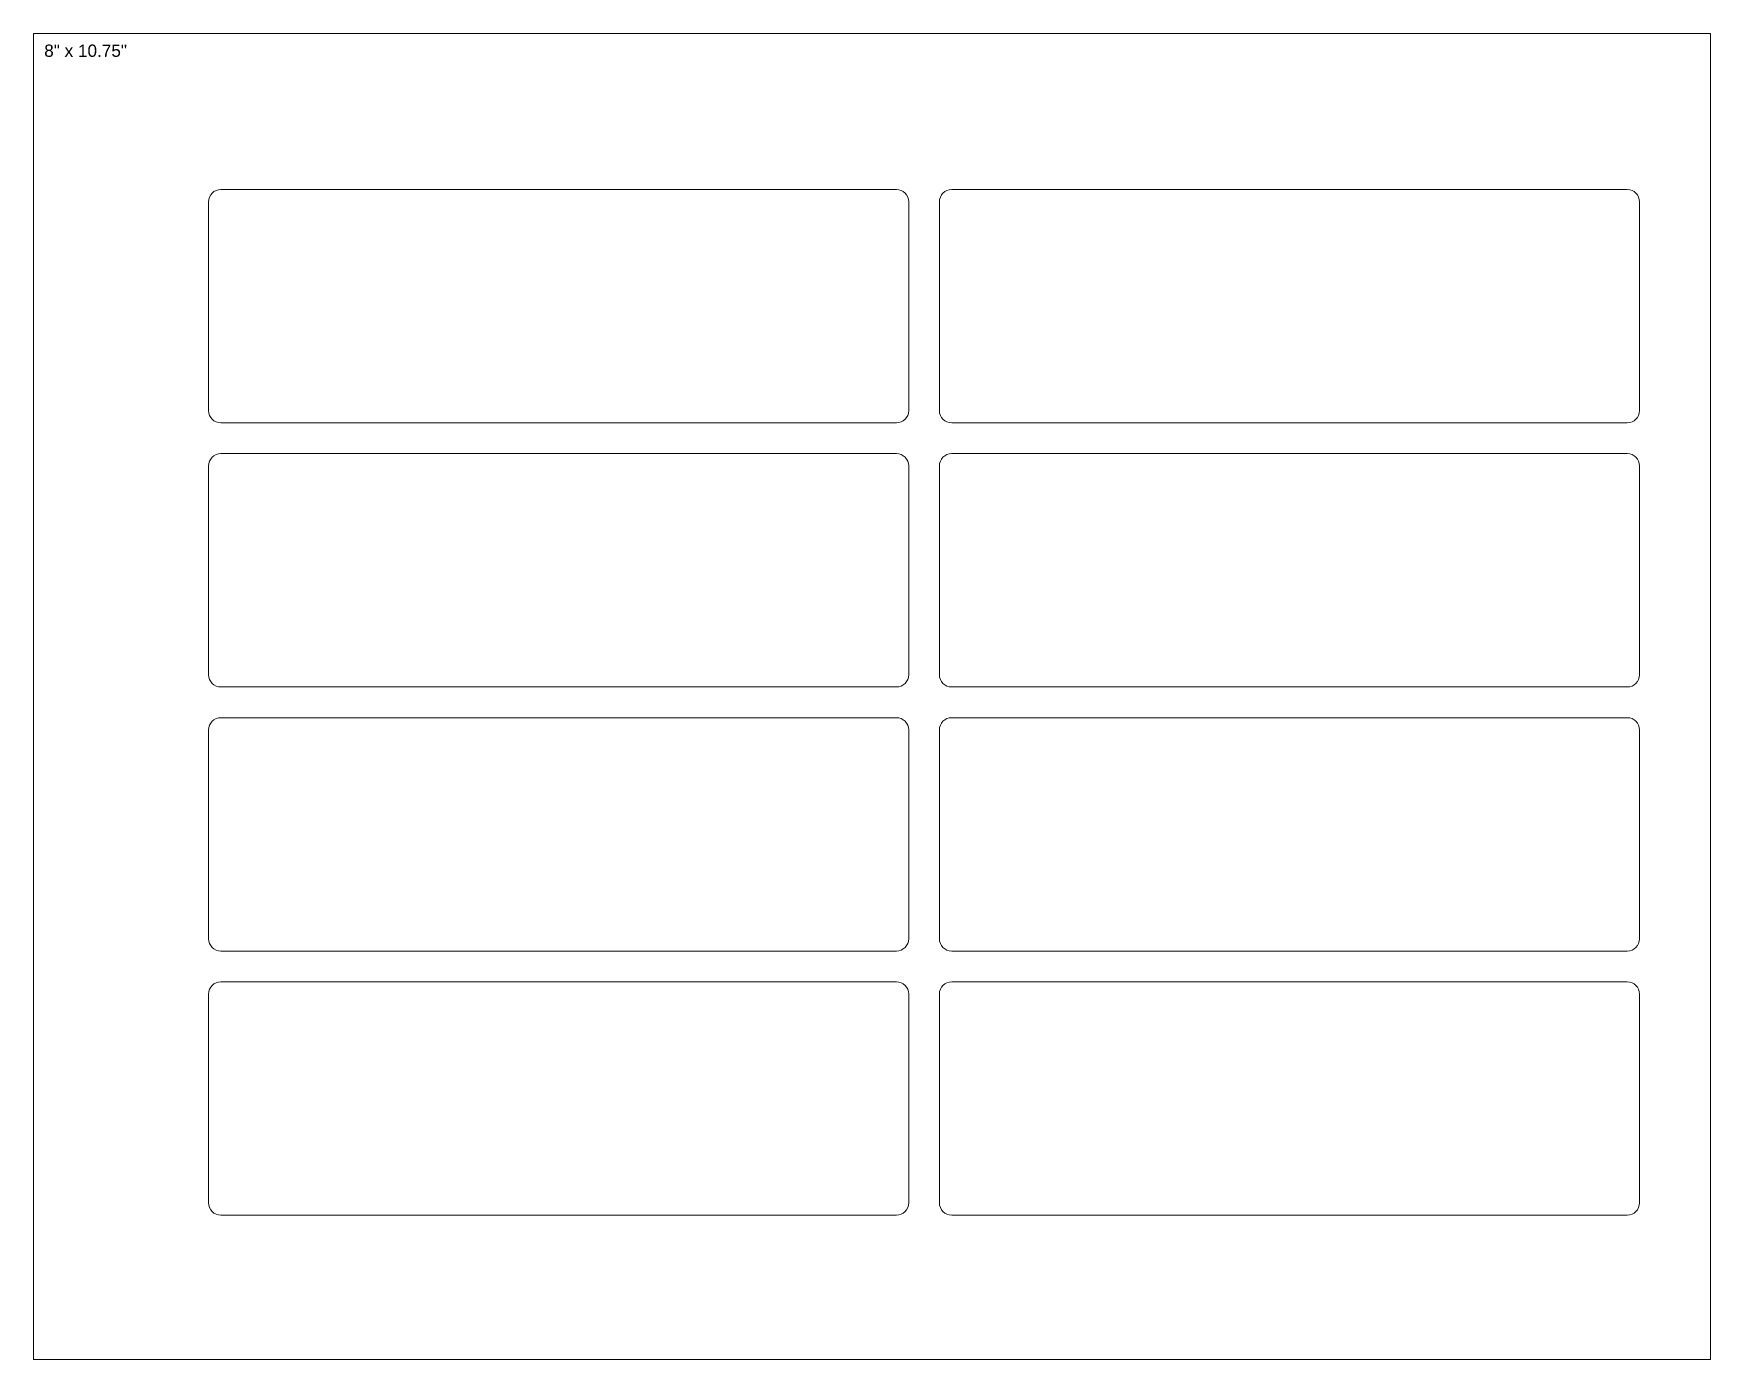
# Model space of a CAD drawing. Header units: millimetres. Extents: x -5 to 268, y -5 to 211.
import ezdxf

# ---------------------------------------------------------------- set-up
doc = ezdxf.new("R2010")
doc.units = ezdxf.units.MM
doc.layers.add('3. Cut (Vector)', color=1, linetype='Continuous', lineweight=5, true_color=0xff0000)
doc.layers.add('4. NP Layout & Text', color=3, linetype='Continuous', lineweight=13, true_color=0x00ff00)
doc.layers.add('5. NP Material Boundary', color=7, linetype='Continuous', lineweight=13)
doc.styles.add('textstyle27', font='')
doc.styles.get('textstyle27').set_extended_font_data('Times New Roman')

# ---------------------------------------------------------------- blocks, each defined once
blk = doc.blocks.new('8x10.75-in')
at = {"layer": '5. NP Material Boundary'}
for p, q in [((268.05, 210.9), (-5, 210.9)), ((-5, 210.9), (-5, -5)), ((268.05, -5), (268.05, 210.9)), ((-5, -5), (268.05, -5))]:
    blk.add_line(p, q, dxfattribs=at)
at = {"layer": '4. NP Layout & Text', "insert": (-3.26, 208.09), "char_height": 2, "attachment_point": 4, "style": 'textstyle27'}
blk.add_mtext('\\fArial|b0|i0|c0|p0;8" x 10.75"', dxfattribs=at)

msp = doc.modelspace()

# ---------------------------------------------------------------- linework, layer by layer
at = {"layer": '3. Cut (Vector)'}
for p, q in [((23.5, 183.5), (23.5, 149.5)), ((135.5, 185.5), (25.5, 185.5)), ((137.5, 149.5), (137.5, 183.5)), ((142.5, 183.5), (142.5, 149.5)), ((254.5, 185.5), (144.5, 185.5)), ((256.5, 149.5), (256.5, 183.5)), ((25.5, 147.5), (135.5, 147.5)), ((144.5, 147.5), (254.5, 147.5)), ((135.5, 142.5), (25.5, 142.5)), ((254.5, 142.5), (144.5, 142.5)), ((23.5, 140.5), (23.5, 106.5)), ((137.5, 106.5), (137.5, 140.5)), ((142.5, 140.5), (142.5, 106.5)), ((256.5, 106.5), (256.5, 140.5)), ((25.5, 104.5), (135.5, 104.5)), ((144.5, 104.5), (254.5, 104.5)), ((135.5, 99.5), (25.5, 99.5)), ((254.5, 99.5), (144.5, 99.5)), ((23.5, 97.5), (23.5, 63.5)), ((137.5, 63.5), (137.5, 97.5)), ((142.5, 97.5), (142.5, 63.5)), ((256.5, 63.5), (256.5, 97.5)), ((25.5, 61.5), (135.5, 61.5)), ((144.5, 61.5), (254.5, 61.5)), ((135.5, 56.5), (25.5, 56.5)), ((254.5, 56.5), (144.5, 56.5)), ((23.5, 54.5), (23.5, 20.5)), ((137.5, 20.5), (137.5, 54.5)), ((142.5, 54.5), (142.5, 20.5)), ((256.5, 20.5), (256.5, 54.5)), ((25.5, 18.5), (135.5, 18.5)), ((144.5, 18.5), (254.5, 18.5))]:
    msp.add_line(p, q, dxfattribs=at)
for centre, start, end in [((25.5, 183.5), 90, 180), ((135.5, 183.5), 0, 90), ((144.5, 183.5), 90, 180), ((254.5, 183.5), 0, 90), ((25.5, 149.5), 180, 270), ((135.5, 149.5), 270, 0), ((144.5, 149.5), 180, 270), ((254.5, 149.5), 270, 0), ((25.5, 140.5), 90, 180), ((135.5, 140.5), 0, 90), ((144.5, 140.5), 90, 180), ((254.5, 140.5), 0, 90), ((25.5, 106.5), 180, 270), ((135.5, 106.5), 270, 0), ((144.5, 106.5), 180, 270), ((254.5, 106.5), 270, 0), ((25.5, 97.5), 90, 180), ((135.5, 97.5), 0, 90), ((144.5, 97.5), 90, 180), ((254.5, 97.5), 0, 90), ((25.5, 63.5), 180, 270), ((135.5, 63.5), 270, 0), ((144.5, 63.5), 180, 270), ((254.5, 63.5), 270, 0), ((25.5, 54.5), 90, 180), ((135.5, 54.5), 0, 90), ((144.5, 54.5), 90, 180), ((254.5, 54.5), 0, 90), ((25.5, 20.5), 180, 270), ((135.5, 20.5), 270, 0), ((144.5, 20.5), 180, 270), ((254.5, 20.5), 270, 0)]:
    msp.add_arc(centre, 2, start, end, dxfattribs=at)

# ---------------------------------------------------------------- block references
at = {"layer": '4. NP Layout & Text'}
msp.add_blockref('8x10.75-in', (0, 0), dxfattribs=at)

doc.saveas('drawing.dxf')
